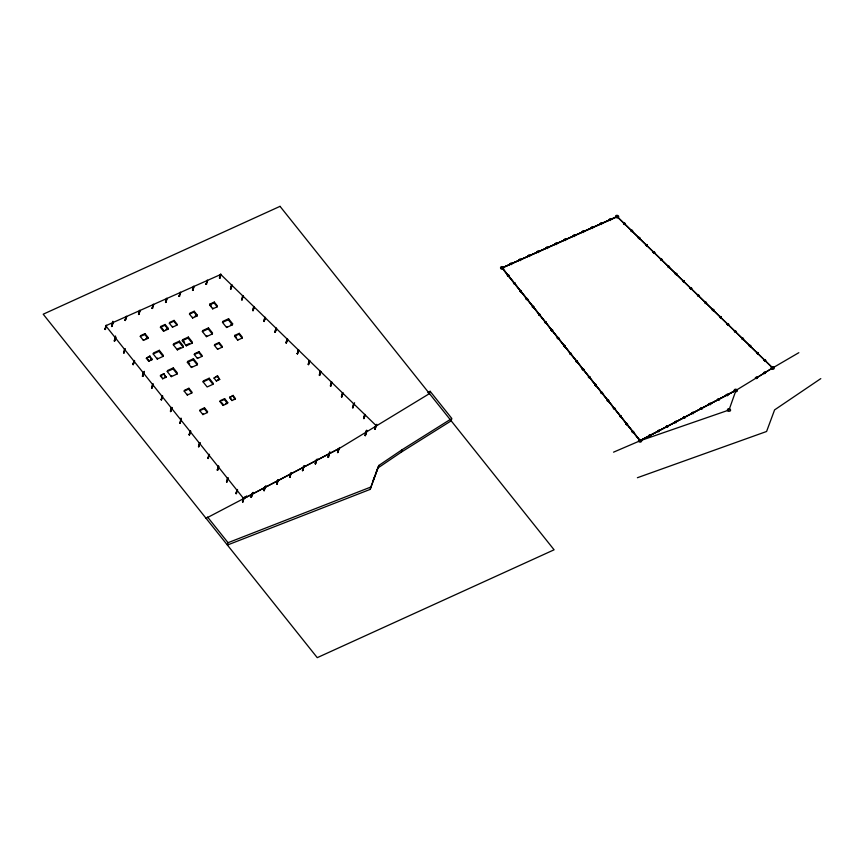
<?xml version="1.0" encoding="UTF-8"?>
<svg xmlns="http://www.w3.org/2000/svg" width="864" height="864" viewBox="0 0 864 864"><rect width="100%" height="100%" fill="white"/><g stroke="black" fill="none" stroke-linecap="round" stroke-linejoin="round"><path stroke-width="1.3" d="M106.585 325.663L105.127 329.508L105.818 325.469M105.127 329.508L106.272 325.264M113.249 322.682L111.791 326.516L112.828 321.268M111.791 326.516L112.946 322.283M115.938 337.392L114.48 341.226L115.517 335.977M114.167 340.837L115.636 336.992M114.48 341.226L115.495 337.586M126.738 316.667L125.28 320.512L125.982 316.472M124.967 320.112L126.436 316.267M125.28 320.512L126.284 316.861M125.302 349.121L123.844 352.955L124.535 348.926M123.844 352.955L124.988 348.721M140.227 310.651L138.769 314.496L139.471 310.457M138.769 314.496L139.914 310.262M140.303 336.506L140.53 335.675L145.001 333.634L148.122 337.543L147.895 338.386L143.424 340.416L140.303 336.506L144.774 334.476L145.001 333.634M134.654 360.85L133.196 364.684L133.898 360.655M132.883 364.295L134.352 360.45M133.196 364.684L134.212 361.044M153.716 304.636L152.258 308.48L152.96 304.441M143.424 340.416L143.651 339.584M152.258 308.48L153.403 304.247M146.329 358.268L149.872 356.076L152.021 359.672L148.673 361.195L146.329 358.268L149.872 356.076M144.353 371.358L142.56 376.412L143.251 372.384M142.56 376.412L143.705 372.179M148.673 361.195L152.215 359.003M167.195 298.62L165.737 302.465L166.439 298.426M165.737 302.465L166.892 298.231M160.423 327.348L160.65 326.506L165.121 324.475L168.242 328.385L168.005 329.216L163.534 331.258L160.423 327.348L164.894 325.307L165.121 324.475M153.209 353.959L153.49 352.955L159.3 350.309L163.35 355.396L163.069 356.4L157.259 359.046L153.209 353.959L159.019 351.313L159.3 350.309M163.534 331.258L163.771 330.415L160.65 326.506M157.259 359.046L157.54 358.042M153.371 384.296L151.913 388.141L152.615 384.113M169.366 323.276L169.592 322.434L174.064 320.404L177.185 324.313L176.947 325.145L172.476 327.186L169.366 323.276L173.837 321.235L174.064 320.404M151.6 387.752L153.068 383.908M151.913 388.141L152.928 384.502M180.684 292.604L179.226 296.449L179.928 292.41M179.226 296.449L180.382 292.216M172.476 327.186L172.714 326.344M160.369 375.862L163.912 373.658L166.061 377.266L162.713 378.788L160.369 375.862L163.912 373.658M162.713 378.788L162.896 378.119M173.329 344.801L173.599 343.796L179.42 341.15L183.47 346.237L183.19 347.231L177.379 349.877L173.329 344.801L179.14 342.155L179.42 341.15M167.249 371.552L167.519 370.548L173.329 367.902L177.39 372.989L177.109 373.993L171.299 376.639L167.249 371.552L173.059 368.906L173.329 367.902M162.734 396.025L161.276 399.87L161.968 395.842M161.276 399.87L162.421 395.636M194.173 286.589L192.715 290.434L193.417 286.405M192.715 290.434L193.871 286.2M177.379 349.877L177.66 348.883L180.565 347.555M171.299 376.639L171.58 375.635M189.475 314.107L189.713 313.276L194.184 311.245L197.305 315.144L197.068 315.986L192.596 318.017L189.475 314.107L193.946 312.077L194.184 311.245M182.272 340.729L182.542 339.725L188.352 337.079L192.413 342.155L192.132 343.159L186.322 345.805L182.272 340.729L188.082 338.083L188.352 337.079M192.596 318.017L192.834 317.185M186.322 345.805L186.602 344.812L189.508 343.483M172.087 407.754L170.629 411.599L171.331 407.56M170.316 411.21L171.785 407.365M207.662 280.584L206.204 284.418L206.906 280.39M170.629 411.599L171.644 407.959M206.204 284.418L207.349 280.184M187.358 362.394L187.639 361.39L193.45 358.744L197.51 363.82L197.23 364.824L191.419 367.47L187.358 362.394L193.18 359.748L193.45 358.744M184.194 391.133L184.432 390.301L188.903 388.271L192.013 392.18L191.786 393.012L187.315 395.042L184.194 391.133L188.665 389.102L188.903 388.271M194.314 354.553L194.551 353.711L199.022 351.68L202.133 355.59L201.906 356.422L197.435 358.452L194.314 354.553L198.785 352.512L199.022 351.68M191.419 367.47L191.7 366.476M209.596 304.949L209.833 304.117L214.304 302.076L217.415 305.986L217.188 306.817L212.717 308.858L209.596 304.949L214.067 302.908L214.304 302.076M202.381 331.56L202.662 330.566L208.472 327.92L212.533 332.996L212.252 334.001L206.442 336.647L202.381 331.56L208.202 328.914L208.472 327.92M221.141 274.45L219.726 278.348L220.363 274.342M187.315 395.042L187.542 394.211M197.435 358.452L197.662 357.62M219.359 277.981L220.763 274.082M181.451 419.483L179.993 423.328L181.03 418.079M219.726 278.348L220.73 274.698M179.993 423.328L181.138 419.094M212.717 308.858L212.954 308.027M206.442 336.647L206.723 335.642M203.094 381.877L203.364 380.873L209.174 378.227L213.235 383.314L212.954 384.318L207.144 386.964L203.094 381.877L208.904 379.231L209.174 378.227M190.804 431.212L189.346 435.056L190.048 431.017M189.032 434.668L190.501 430.823M189.346 435.056L190.361 431.417M214.434 345.384L214.661 344.552L219.132 342.511L222.253 346.421L222.026 347.263L217.555 349.294L214.434 345.384L218.905 343.354L219.132 342.511M232.232 285.239L230.818 289.138L231.455 285.131M230.45 288.77L231.854 284.882M230.818 289.138L231.833 285.487M222.502 322.402L222.782 321.397L228.593 318.751L232.654 323.838L232.373 324.832L226.562 327.488L222.502 322.402L228.312 319.756L228.593 318.751M199.789 410.681L200.027 409.849L204.498 407.808L207.619 411.718L207.382 412.56L202.91 414.59L199.789 410.681L204.26 408.65L204.498 407.808M217.555 349.294L217.782 348.462M226.562 327.488L226.832 326.484M202.91 414.59L203.148 413.759M214.024 378.076L217.566 375.872L219.715 379.48L216.367 381.002L214.024 378.076L217.566 375.872M216.367 381.002L218.225 379.577M200.167 442.94L198.709 446.785L199.4 442.746M198.709 446.785L199.854 442.552M243.324 296.028L241.909 299.927L242.546 295.92M241.909 299.927L242.946 295.672M234.554 336.226L234.781 335.383L239.252 333.353L242.374 337.262L242.147 338.094L237.676 340.135L234.554 336.226L239.026 334.184L239.252 333.353M219.91 401.522L220.147 400.691L224.618 398.65L227.729 402.559L227.502 403.391L223.031 405.432L219.91 401.522L224.381 399.481L224.618 398.65M237.676 340.135L237.902 339.293M209.52 454.669L208.062 458.514L208.764 454.475M208.062 458.514L209.218 454.28M223.031 405.432L223.258 404.6L221.702 402.646M254.416 306.817L253.001 310.716L253.638 306.709M252.634 310.36L254.038 306.461M253.001 310.716L254.016 307.076M229.619 397.613L233.161 395.42L235.321 399.028L231.962 400.55L229.619 397.613L233.161 395.42M231.962 400.55L229.813 396.954M218.884 466.398L217.426 470.243L218.117 466.204M217.426 470.243L218.57 465.998M265.507 317.606L264.092 321.505L264.73 317.498M263.725 321.149L265.14 317.25M264.092 321.505L265.108 317.866M228.236 478.127L226.778 481.972L227.48 477.932M226.778 481.972L227.934 477.727M276.599 328.396L275.184 332.294L275.821 328.298M274.817 331.938L276.232 328.039M275.184 332.294L276.199 328.655M237.6 489.856L236.142 493.69L236.833 489.661M236.142 493.69L237.287 489.456M378.886 465.426L370.861 487.026L228.042 542.7L227.394 545.044L370.213 489.37L378.886 465.426L401.987 449.798L450.695 419.202M287.69 339.185L286.276 343.084L286.924 339.088M285.908 342.727L287.323 338.828M286.276 343.084L287.291 339.444M244.544 496.919L242.741 501.973L243.443 497.945M242.741 501.973L243.896 497.74M253.076 492.361L251.294 497.437L251.975 493.42M250.96 497.059L252.396 493.193M251.294 497.437L252.31 493.798M298.782 349.974L297.367 353.873L298.015 349.877M297.367 353.873L298.415 349.618M265.896 485.676L264.114 490.752L264.794 486.724M263.79 490.363L265.237 486.508M264.114 490.752L265.129 487.102M309.874 360.774L308.459 364.662L309.107 360.666M308.092 364.306L309.506 360.407M308.459 364.662L309.474 361.022M278.392 480.2L276.944 484.067L277.625 480.038M276.944 484.067L278.057 479.822M291.211 473.526L289.775 477.382L290.455 473.353M289.775 477.382L291.114 472.522M320.965 371.563L319.55 375.462L320.198 371.455M319.183 375.095L320.598 371.196M319.55 375.462L320.566 371.812M304.376 465.62L302.594 470.696L303.275 466.679M302.594 470.696L303.944 465.847M332.057 382.352L330.642 386.251L331.29 382.244M330.275 385.884L331.69 381.996M330.642 386.251L331.657 382.601M317.207 458.935L315.425 464.011L316.105 459.994M315.09 463.633L316.537 459.767M315.425 464.011L316.44 460.372M343.148 393.142L341.734 397.04L342.382 393.034M341.366 396.673L342.781 392.785M341.734 397.04L342.749 393.401M330.037 452.261L328.255 457.337L328.936 453.308M328.255 457.337L329.702 451.872M339.584 447.53L337.802 452.606L338.483 448.578M337.802 452.606L338.915 448.362M354.575 402.721L352.825 407.83L353.473 403.823M352.825 407.83L353.873 403.574M365.332 414.72L363.917 418.619L364.565 414.612M363.55 418.262L364.964 414.364M363.917 418.619L364.932 414.979M367.07 430.618L365.299 435.694L366.304 430.456M364.964 435.316L366.736 430.229M365.299 435.694L366.638 430.834M376.758 424.3L375.019 429.408L375.656 425.412M374.641 429.052L376.056 425.153M375.019 429.408L376.024 425.768M370.213 489.37L370.861 487.026M378.238 467.77L401.328 452.131L401.987 449.798M401.328 452.131L451.181 420.833L451.829 418.489L430.121 391.284L429.473 393.617L339.444 448.362L243.702 498.668L105.732 325.76L220.763 274.471L376.337 425.812M735.901 390.56L729.011 410.011L640.073 440.78L613.548 452.164M373.172 480.33L374.512 476.723M375.397 474.325L378.076 467.132M243.702 498.668L246.672 495.914M820.8 378.616L774.598 409.882L766.584 431.482L637.394 477.727M241.542 299.57L242.309 299.668M297 353.516L297.767 353.624M617.036 216.648L772.61 367.988L798.844 352.685M352.458 407.473L353.236 407.57M427.874 392.699L430.121 391.284M735.707 390.539L772.708 367.924M756.832 377.773L772.308 368.021M206.064 518.303L339.444 448.362M735.815 390.474L640.073 440.78L502.103 267.872L617.058 216.486L772.794 368.021M327.92 456.948L328.687 457.11M337.468 452.218L338.234 452.39M302.27 470.318L303.037 470.48M289.44 477.004L290.207 477.166M276.62 483.678L277.376 483.851M145.886 338.569L148.122 337.543M166.007 329.4L168.242 328.385M195.07 316.17L197.305 315.144M230.71 324.713L232.654 323.838M164.57 377.363L166.244 376.596M233.831 399.114L235.505 398.358M225.493 403.574L227.729 402.559M104.814 329.108L105.57 329.303M111.488 326.128L112.244 326.322M138.456 314.096L139.212 314.291M151.945 308.081L152.701 308.275M165.434 302.076L166.19 302.26M178.924 296.06L179.68 296.255M192.402 290.045L193.169 290.239M205.891 284.029L206.647 284.224M123.53 352.566L124.286 352.76M142.247 376.024L143.003 376.218M160.963 399.481L161.719 399.676M502.103 267.872L617.209 216.68L502.178 267.98M179.68 422.939L180.436 423.122M198.396 446.386L199.152 446.58M207.749 458.114L208.516 458.309M217.112 469.843L217.868 470.038M226.465 481.572L227.232 481.766M235.829 493.301L236.585 493.495M242.438 501.584L243.194 501.779M502.448 268.121L639.911 440.456L502.222 268.218M228.312 319.756L232.373 324.832M214.067 302.908L217.188 306.817M239.026 334.184L242.147 338.094M209.833 304.117L211.388 306.072M234.781 335.383L236.347 337.338M208.202 328.914L212.252 334.001M193.946 312.077L197.068 315.986M218.905 343.354L222.026 347.263M188.082 338.083L192.132 343.159M173.837 321.235L176.947 325.145M198.785 352.512L201.906 356.422M217.382 376.542L219.715 379.48M232.978 396.09L235.321 399.028M183.222 340.567L184.572 342.263M208.904 379.231L212.954 384.318M179.14 342.155L183.19 347.231M193.18 359.748L197.23 364.824M224.381 399.481L227.502 403.391M164.894 325.307L168.005 329.216M188.32 362.232L189.67 363.928M159.019 351.313L163.069 356.4M173.059 368.906L177.109 373.993M188.665 389.102L191.786 393.012M204.26 408.65L207.382 412.56M144.774 334.476L147.895 338.386M149.688 356.735L152.021 359.672M163.728 374.328L166.061 377.266M147.69 359.068L148.856 360.526M160.553 375.192L161.73 376.661M207.533 516.996L228.042 542.7M623.516 223.636C625.59 226.703 625.828 221.098 623.516 223.636M630.904 230.828C633.064 233.831 633.366 228.236 630.904 230.828M638.302 238.021C640.721 240.991 640.278 235.44 638.312 237.978M645.7 245.225C648.248 248.098 647.514 242.73 645.71 245.117M653.087 252.418C655.646 255.355 654.923 249.772 653.087 252.418M660.485 259.61C662.98 262.58 662.353 256.964 660.485 259.61M667.883 266.803C670.291 269.741 669.805 264.308 667.894 266.695M675.281 273.996C677.689 276.955 677.398 271.318 675.281 273.996M682.668 281.189C684.936 284.213 684.709 278.64 682.668 281.189M690.066 288.382C692.496 291.319 692.107 285.757 690.066 288.328M697.464 295.574C699.775 298.523 699.505 293.144 697.475 295.466M704.851 302.767C706.968 305.813 707.206 300.229 704.851 302.767M712.249 309.96C714.377 312.984 714.636 307.4 712.249 309.906M719.647 317.153C721.742 320.112 722.099 314.723 719.658 317.056M727.034 324.346C729.227 327.38 729.324 321.754 727.034 324.346M734.432 331.538C736.808 334.498 736.549 328.946 734.432 331.538M741.83 338.731C744.012 341.701 744.185 336.258 741.83 338.688M749.218 345.935C751.626 348.872 751.172 343.44 749.239 345.827M756.616 353.128C759.132 356.065 758.516 350.46 756.616 353.128M764.014 360.32C766.184 363.323 766.314 357.804 764.014 360.266M771.692 367.794C774.122 370.71 773.658 365.278 771.703 367.686M501.088 267.732C503.334 270.713 503.366 265.162 501.088 267.678M507.33 275.551C509.339 278.554 509.922 273.11 507.33 275.497M510.084 263.725C512.374 266.749 512.158 261.166 510.084 263.725M513.562 283.37C515.743 286.394 515.84 280.854 513.572 283.316M519.07 259.718C521.51 262.71 520.938 257.126 519.07 259.718M519.804 291.19C521.888 294.203 522.158 288.77 519.804 291.136M526.046 299.009C528.638 301.946 527.753 296.374 526.046 299.009M528.066 255.712C530.572 258.649 529.913 253.076 528.066 255.658M532.278 306.828C534.589 309.852 534.308 304.225 532.278 306.828M537.052 251.694C539.32 254.653 539.255 249.221 537.062 251.597M538.52 314.647C540.94 317.65 540.41 312.066 538.52 314.647M544.763 322.466C547.052 325.458 547.009 319.842 544.763 322.466M546.048 247.687C548.51 250.646 547.96 245.138 546.048 247.687M550.994 330.286C553.208 333.299 553.327 327.683 550.994 330.286M555.034 243.68C556.956 246.726 557.626 241.283 555.044 243.626M557.237 338.105C559.267 341.107 559.624 335.696 557.248 337.997M564.03 239.674C566.093 242.654 566.536 237.19 564.041 239.566M563.479 345.924C565.888 348.829 565.488 343.483 563.49 345.816M569.711 353.743C572.216 356.638 571.601 351.184 569.732 353.635M573.016 235.656C575.165 238.702 575.392 233.107 573.016 235.656M575.953 361.562C578.21 364.565 578.113 359.003 575.953 361.508M582.012 231.649C584.204 234.662 584.323 229.068 582.012 231.595M582.196 369.382C584.669 372.341 584.01 366.8 582.196 369.328M588.427 377.201C590.684 380.149 590.814 374.62 588.438 377.147M590.998 227.642C593.212 230.645 593.266 225.061 591.008 227.588M594.67 385.02C596.754 388.033 597.132 382.525 594.67 384.966M599.994 223.636C602.37 226.616 602.068 221.022 599.994 223.636M600.912 392.828C603.342 395.798 602.953 390.161 600.912 392.828M608.98 219.618C611.388 222.631 610.902 217.015 608.98 219.618M607.144 400.648C609.401 403.639 609.466 398.012 607.144 400.648M616.118 216.443C618.246 219.445 618.473 213.948 616.118 216.389M613.386 408.467C615.816 411.458 615.352 405.853 613.386 408.467M619.628 416.286C622.123 419.256 621.529 413.651 619.628 416.286M625.86 424.105C628.214 427.108 627.988 421.448 625.86 424.105M632.102 431.924C634.403 434.873 634.252 429.462 632.113 431.827M639.058 440.629C641.239 443.61 641.466 438.145 639.058 440.575M649.037 435.38C651.229 438.383 651.402 432.832 649.048 435.337M657.612 430.877C659.988 433.858 659.761 428.242 657.612 430.877M666.187 426.373C668.153 429.408 668.682 423.986 666.209 426.265M674.762 421.87C676.717 424.915 677.354 419.429 674.773 421.816M683.348 417.355C685.811 420.347 685.282 414.742 683.348 417.355M691.924 412.852C694.073 415.897 694.17 410.346 691.924 412.798M700.499 408.348C702.918 411.35 702.432 405.691 700.499 408.348M709.074 403.844C711.202 406.858 711.482 401.35 709.074 403.79M717.649 399.33C719.582 402.376 720.263 396.932 717.649 399.287M726.224 394.826C728.395 397.883 728.59 392.202 726.224 394.826M734.8 390.323C736.765 393.304 737.5 387.947 734.81 390.215M755.417 377.719C757.663 380.678 757.804 375.192 755.428 377.665M763.56 372.751C765.752 375.775 765.731 370.235 763.56 372.697M624.553 223.312L623.948 223.7L624.499 224.24L625.104 223.852L624.553 223.312M631.94 230.515L631.346 230.893L631.897 231.433L632.502 231.044L631.94 230.515M639.338 237.708L638.734 238.086L639.295 238.626L639.889 238.248L639.338 237.708M646.736 244.901L646.132 245.279L646.682 245.819L647.287 245.441L646.736 244.901M654.124 252.094L653.53 252.472L654.08 253.012L654.685 252.634L654.124 252.094M661.522 259.286L660.917 259.664L661.478 260.204L662.072 259.826L661.522 259.286M668.92 266.479L668.315 266.857L668.876 267.397L669.47 267.019L668.92 266.479M676.318 273.672L675.713 274.05L676.264 274.59L676.868 274.212L676.318 273.672M683.705 280.865L683.111 281.243L683.662 281.783L684.266 281.405L683.705 280.865M691.103 288.058L690.498 288.436L691.06 288.976L691.654 288.598L691.103 288.058M698.501 295.25L697.896 295.639L698.447 296.168L699.052 295.79L698.501 295.25M705.888 302.443L705.294 302.832L705.845 303.372L706.45 302.983L705.888 302.443M713.286 309.636L712.681 310.025L713.243 310.565L713.837 310.176L713.286 309.636M720.684 316.829L720.079 317.218L720.63 317.758L721.235 317.369L720.684 316.829M728.071 324.022L727.477 324.41L728.028 324.95L728.633 324.562L728.071 324.022M735.469 331.214L734.864 331.603L735.426 332.143L736.02 331.754L735.469 331.214M742.867 338.418L742.262 338.796L742.813 339.336L743.418 338.958L742.867 338.418M750.254 345.611L749.66 345.989L750.211 346.529L750.816 346.151L750.254 345.611M757.652 352.804L757.048 353.182L757.609 353.722L758.203 353.344L757.652 352.804M765.05 359.996L764.446 360.374L765.007 360.914L765.601 360.536L765.05 359.996M772.729 367.47L772.124 367.848L772.675 368.388L773.28 368.01L772.729 367.47M640.105 440.327L639.49 440.694L640.04 441.245L640.645 440.867L640.105 440.327M650.084 435.078L649.48 435.445L650.02 435.996L650.624 435.629L650.084 435.078M658.66 430.574L658.055 430.942L658.595 431.492L659.21 431.114L658.66 430.574M667.235 426.06L666.63 426.438L667.17 426.989L667.786 426.611L667.235 426.06M675.81 421.556L675.205 421.934L675.745 422.474L676.361 422.107L675.81 421.556M684.385 417.053L683.78 417.42L684.32 417.971L684.936 417.604L684.385 417.053M692.96 412.549L692.356 412.916L692.896 413.467L693.511 413.089L692.96 412.549M701.536 408.035L700.931 408.413L701.471 408.964L702.086 408.586L701.536 408.035M710.122 403.531L709.506 403.909L710.046 404.449L710.662 404.082L710.122 403.531M718.697 399.028L718.081 399.406L718.632 399.946L719.237 399.578L718.697 399.028M727.272 394.524L726.656 394.891L727.207 395.442L727.812 395.064L727.272 394.524M735.847 390.01L735.232 390.388L735.782 390.938L736.387 390.56L735.847 390.01M756.464 377.417L755.86 377.784L756.4 378.335L757.015 377.957L756.464 377.417M764.608 372.438L763.992 372.816L764.532 373.356L765.148 372.989L764.608 372.438M735.394 390.528L640.289 440.5L735.394 390.528M280.033 206.345L43.2 314.204L317.25 657.655L554.094 549.796L280.033 206.345M502.2 267.43L501.53 267.732L501.995 268.326L502.664 268.013L502.2 267.43M511.196 263.423L510.527 263.725L510.991 264.319L511.661 264.006L511.196 263.423M520.182 259.416L519.512 259.718L519.977 260.302L520.657 259.999L520.182 259.416M529.178 255.398L528.509 255.712L528.973 256.295L529.643 255.992L529.178 255.398M538.164 251.392L537.494 251.694L537.97 252.288L538.639 251.986L538.164 251.392M547.16 247.385L546.491 247.687L546.955 248.281L547.625 247.968L547.16 247.385M556.146 243.378L555.476 243.68L555.952 244.264L556.621 243.961L556.146 243.378M565.142 239.36L564.473 239.674L564.937 240.257L565.607 239.954L565.142 239.36M574.128 235.354L573.458 235.667L573.934 236.25L574.603 235.948L574.128 235.354M583.124 231.347L582.455 231.649L582.919 232.243L583.589 231.93L583.124 231.347M592.121 227.34L591.44 227.642L591.916 228.226L592.585 227.923L592.121 227.34M601.106 223.333L600.437 223.636L600.901 224.219L601.571 223.916L601.106 223.333M610.103 219.316L609.433 219.629L609.898 220.212L610.567 219.91L610.103 219.316M617.231 216.14L616.561 216.443L617.026 217.026L617.706 216.724L617.231 216.14M508.442 275.249L507.773 275.551L508.237 276.145L508.907 275.832L508.442 275.249M514.674 283.068L514.004 283.37L514.48 283.964L515.149 283.651L514.674 283.068M520.916 290.887L520.247 291.19L520.711 291.784L521.381 291.47L520.916 290.887M527.159 298.706L526.489 299.009L526.954 299.603L527.623 299.29L527.159 298.706M533.39 306.526L532.721 306.828L533.196 307.411L533.866 307.109L533.39 306.526M539.633 314.345L538.963 314.647L539.428 315.23L540.097 314.928L539.633 314.345M545.875 322.164L545.206 322.466L545.67 323.05L546.34 322.747L545.875 322.164M552.107 329.983L551.437 330.286L551.912 330.869L552.582 330.566L552.107 329.983M558.349 337.802L557.68 338.105L558.144 338.688L558.814 338.386L558.349 337.802M564.592 345.622L563.922 345.924L564.386 346.507L565.056 346.205L564.592 345.622M570.823 353.441L570.154 353.743L570.629 354.326L571.298 354.024L570.823 353.441M577.066 361.26L576.396 361.562L576.86 362.146L577.53 361.843L577.066 361.26M583.308 369.068L582.638 369.382L583.103 369.965L583.772 369.662L583.308 369.068M589.54 376.888L588.87 377.201L589.345 377.784L590.015 377.482L589.54 376.888M595.782 384.707L595.112 385.02L595.577 385.603L596.246 385.301L595.782 384.707M602.024 392.526L601.355 392.839L601.819 393.422L602.489 393.12L602.024 392.526M608.256 400.345L607.586 400.658L608.062 401.242L608.731 400.939L608.256 400.345M614.498 408.164L613.829 408.478L614.293 409.061L614.963 408.758L614.498 408.164M620.741 415.984L620.071 416.286L620.536 416.88L621.205 416.567L620.741 415.984M626.972 423.803L626.303 424.105L626.778 424.699L627.448 424.386L626.972 423.803M633.215 431.622L632.545 431.924L633.01 432.518L633.679 432.205L633.215 431.622M638.993 441.59A1.598 1.242 15.5 0 0 641.596 441.234A1.598 1.242 15.5 0 0 639.619 439.528A1.598 1.242 15.5 0 0 638.993 441.59M727.931 410.81A1.598 1.242 15.5 0 0 730.544 410.454A1.598 1.242 15.5 0 0 728.568 408.748A1.598 1.242 15.5 0 0 727.931 410.81M734.735 391.284A1.598 1.242 15.5 0 0 737.338 390.928A1.598 1.242 15.5 0 0 735.361 389.221A1.598 1.242 15.5 0 0 734.735 391.284M771.628 368.734A1.598 1.242 15.5 0 0 774.241 368.377A1.598 1.242 15.5 0 0 772.254 366.671A1.598 1.242 15.5 0 0 771.628 368.734M616.054 217.393A1.598 1.242 15.5 0 0 618.667 217.037A1.598 1.242 15.5 0 0 616.68 215.33A1.598 1.242 15.5 0 0 616.054 217.393M501.023 268.682A1.598 1.242 15.5 0 0 503.626 268.326A1.598 1.242 15.5 0 0 501.649 266.62A1.598 1.242 15.5 0 0 501.023 268.682"/></g></svg>
